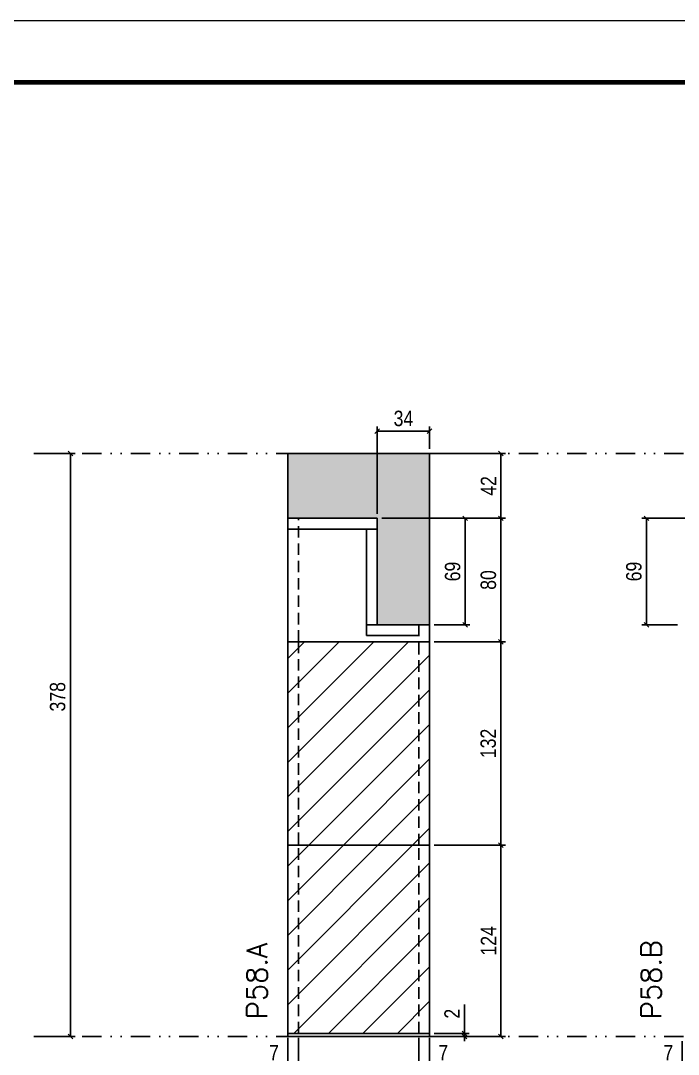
# Model space of a CAD drawing. Extents: x 2949 to 9203, y -16089 to 12527.
# Drawn here: x 4960 to 5387, y 1519 to 2190 of the extents above; entities that cross this region are included whole.
import ezdxf

# ---------------------------------------------------------------- set-up
doc = ezdxf.new("R2010")
doc.units = 0
for name, pattern in [('DASHED', [0.75, 0.5, -0.25]), ('DIVIDE2', [0.625, 0.25, -0.125, 0, -0.125, 0, -0.125]), ('HIDDEN', [0.375, 0.25, -0.125])]:
    doc.linetypes.add(name, pattern=pattern)
for name, color, linetype in [('COTA', 241, 'Continuous'), ('cotas', 4, 'Continuous'), ('FUNDOS', 1, 'Continuous'), ('Nível', 160, 'Continuous'), ('Painéis', 200, 'Continuous'), ('SARR_2.2x7', 40, 'Continuous'), ('Sarrafo de Pressão', 42, 'HIDDEN')]:
    doc.layers.add(name, color=color, linetype=linetype)
for name, color, linetype, lineweight in [('Folhas', 255, 'Continuous', 9), ('Hachura', 251, 'Continuous', 9), ('SARRAFO DE PRESSAO', 251, 'DASHED', 9), ('Texto Seção', 7, 'Continuous', 15)]:
    doc.layers.add(name, color=color, linetype=linetype, lineweight=lineweight)
doc.styles.add('COTA TECNICA', font='techl___.ttf', dxfattribs={"height": 10})
doc.styles.add('COTA TECNICA-50', font='techl___.ttf', dxfattribs={"height": 10})
doc.styles.add('REGUA-120', font='ROMANS.shx', dxfattribs={"height": 15})
doc.dimstyles.new('COTA PAINEL-50', dxfattribs={"dimtxt": 10, "dimasz": 3, "dimexe": 3, "dimexo": 3, "dimgap": 3, "dimtad": 1, "dimdec": 1, "dimzin": 12, "dimdsep": 46, "dimtxsty": 'COTA TECNICA-50', "dimblk1": 'OBLIQUE', "dimblk2": 'OBLIQUE', "dimsah": 1, "dimcen": 0.9, "dimclrd": 4, "dimclre": 4, "dimclrt": 240, "dimadec": 1, "dimazin": 3, "dimtfac": 1, "dimtdec": 1, "dimtmove": 0, "dimatfit": 3, "dimfxl": 1, "dimtolj": 1, "dimtzin": 12, "dimarcsym": 0})
doc.dimstyles.new('PAINEL', dxfattribs={"dimtxt": 10, "dimasz": 3, "dimexe": 3, "dimexo": 3, "dimgap": 3, "dimtad": 1, "dimdec": 1, "dimzin": 12, "dimdsep": 46, "dimtxsty": 'COTA TECNICA', "dimblk1": 'OBLIQUE', "dimblk2": 'OBLIQUE', "dimsah": 1, "dimcen": 0.9, "dimclrd": 4, "dimclre": 4, "dimclrt": 240, "dimadec": 1, "dimazin": 3, "dimtfac": 1, "dimtdec": 1, "dimtmove": 0, "dimatfit": 3, "dimfxl": 1, "dimtolj": 1, "dimtzin": 12, "dimarcsym": 0})
pattern_1 = [(45, (-126085.467, -29604.921), (-11.2253202, 11.2253202), [])]

# ---------------------------------------------------------------- blocks, each defined once
blk = doc.blocks.new('9999999999')
at = {"layer": 'Folhas'}
blk.add_lwpolyline([(98138.98, 34190.21), (99623.98, 34190.21), (99623.98, 35240.21), (98138.98, 35240.21)], close=True, dxfattribs=at)
at = {"layer": 'Folhas', "color": 30, "const_width": 3}
blk.add_lwpolyline([(98213.98, 34230.21), (99583.98, 34230.21), (99583.98, 35200.21), (98213.98, 35200.21)], close=True, dxfattribs=at)
blk = doc.blocks.new('_Oblique')
at = {"color": 0, "linetype": 'ByBlock', "lineweight": -2}
blk.add_line((-0.5, -0.5), (0.5, 0.5), dxfattribs=at)
blk = doc.blocks.new('*D1271')
at = {"layer": 'cotas', "color": 4, "linetype": 'ByBlock', "lineweight": -2, "transparency": 16777216}
for p, q in [((4971.69, 1908.84), (4995.41, 1908.84)), ((4992.41, 1908.84), (4992.41, 1530.84)), ((4971.69, 1530.84), (4995.41, 1530.84))]:
    blk.add_line(p, q, dxfattribs=at)
at = {"layer": 'Defpoints', "color": 0, "linetype": 'ByBlock', "transparency": 16777216}
for p in [(4968.69, 1908.84), (4968.69, 1530.84), (4992.41, 1530.84)]:
    blk.add_point(p, dxfattribs=at)
at = {"layer": 'cotas', "color": 4, "linetype": 'ByBlock', "lineweight": -2, "transparency": 16777216, "xscale": 3, "yscale": 3, "zscale": 3}
for p, rotation in [((4992.41, 1908.84), 90), ((4992.41, 1530.84), 270)]:
    blk.add_blockref('_Oblique', p, dxfattribs=dict(at, rotation=rotation))
at = {"layer": 'cotas', "color": 240, "linetype": 'ByBlock', "transparency": 16777216, "insert": (4984.17, 1751.11), "char_height": 10, "attachment_point": 5, "rotation": 90, "style": 'COTA TECNICA'}
blk.add_mtext('\\A1;378', dxfattribs=at)
blk = doc.blocks.new('*D1242')
at = {"layer": 'COTA', "color": 4, "lineweight": -2, "transparency": 16777216}
for p, q in [((5133.39, 1529.84), (5133.39, 1475.67)), ((5225.39, 1529.84), (5225.39, 1475.67)), ((5133.39, 1478.67), (5225.39, 1478.67))]:
    blk.add_line(p, q, dxfattribs=at)
at = {"layer": 'Defpoints', "color": 0, "transparency": 16777216}
for p in [(5133.39, 1532.84), (5225.39, 1532.84), (5225.39, 1478.67)]:
    blk.add_point(p, dxfattribs=at)
at = {"layer": 'COTA', "color": 4, "lineweight": -2, "transparency": 16777216, "xscale": 3, "yscale": 3, "zscale": 3, "rotation": 180}
blk.add_blockref('_Oblique', (5133.39, 1478.67), dxfattribs=at)
at = {"layer": 'COTA', "color": 4, "lineweight": -2, "transparency": 16777216, "xscale": 3, "yscale": 3, "zscale": 3}
blk.add_blockref('_Oblique', (5225.39, 1478.67), dxfattribs=at)
at = {"layer": 'COTA', "color": 240, "transparency": 16777216, "insert": (5179.39, 1486.75), "char_height": 10, "attachment_point": 5, "style": 'COTA TECNICA'}
blk.add_mtext('\\A1;92', dxfattribs=at)
blk = doc.blocks.new('*D1243')
at = {"layer": 'COTA', "color": 4, "lineweight": -2, "transparency": 16777216}
for p, q in [((5228.39, 1654.84), (5274.63, 1654.84)), ((5271.63, 1530.84), (5271.63, 1654.84)), ((5228.39, 1530.84), (5274.63, 1530.84))]:
    blk.add_line(p, q, dxfattribs=at)
at = {"layer": 'Defpoints', "color": 0, "transparency": 16777216}
for p in [(5225.39, 1654.84), (5271.63, 1654.84), (5225.39, 1530.84)]:
    blk.add_point(p, dxfattribs=at)
at = {"layer": 'COTA', "color": 4, "lineweight": -2, "transparency": 16777216, "xscale": 3, "yscale": 3, "zscale": 3}
for p, rotation in [((5271.63, 1654.84), 90), ((5271.63, 1530.84), 270)]:
    blk.add_blockref('_Oblique', p, dxfattribs=dict(at, rotation=rotation))
at = {"layer": 'COTA', "color": 240, "transparency": 16777216, "insert": (5263.56, 1592.84), "char_height": 10, "attachment_point": 5, "rotation": 90, "style": 'COTA TECNICA-50'}
blk.add_mtext('\\A1;124', dxfattribs=at)
blk = doc.blocks.new('*D1244')
at = {"layer": 'COTA', "color": 4, "lineweight": -2, "transparency": 16777216}
for p, q in [((5247.92, 1532.84), (5247.92, 1551.64)), ((5228.39, 1532.84), (5250.92, 1532.84)), ((5228.39, 1530.84), (5250.92, 1530.84)), ((5247.92, 1530.84), (5247.92, 1532.84)), ((5247.92, 1530.84), (5247.92, 1527.84))]:
    blk.add_line(p, q, dxfattribs=at)
at = {"layer": 'Defpoints', "color": 0, "transparency": 16777216}
for p in [(5225.39, 1532.84), (5225.39, 1530.84), (5247.92, 1530.84)]:
    blk.add_point(p, dxfattribs=at)
at = {"layer": 'COTA', "color": 4, "lineweight": -2, "transparency": 16777216, "xscale": 3, "yscale": 3, "zscale": 3}
for p, rotation in [((5247.92, 1532.84), 270), ((5247.92, 1530.84), 90)]:
    blk.add_blockref('_Oblique', p, dxfattribs=dict(at, rotation=rotation))
at = {"layer": 'COTA', "color": 240, "transparency": 16777216, "insert": (5239.92, 1545.59), "char_height": 10, "attachment_point": 5, "rotation": 90, "style": 'COTA TECNICA-50'}
blk.add_mtext('\\A1;2', dxfattribs=at)
blk = doc.blocks.new('*D1245')
at = {"layer": 'COTA', "color": 4, "lineweight": -2, "transparency": 16777216}
for p, q in [((5140.39, 1529.84), (5140.39, 1509.33)), ((5133.39, 1527.84), (5133.39, 1509.33)), ((5133.39, 1512.33), (5118.66, 1512.33)), ((5140.39, 1512.33), (5133.39, 1512.33))]:
    blk.add_line(p, q, dxfattribs=at)
at = {"layer": 'Defpoints', "color": 0, "transparency": 16777216}
for p in [(5133.39, 1530.84), (5140.39, 1532.84), (5133.39, 1512.33)]:
    blk.add_point(p, dxfattribs=at)
at = {"layer": 'COTA', "color": 4, "lineweight": -2, "transparency": 16777216, "xscale": 3, "yscale": 3, "zscale": 3, "rotation": 180}
blk.add_blockref('_Oblique', (5133.39, 1512.33), dxfattribs=at)
at = {"layer": 'COTA', "color": 4, "lineweight": -2, "transparency": 16777216, "xscale": 3, "yscale": 3, "zscale": 3}
blk.add_blockref('_Oblique', (5140.39, 1512.33), dxfattribs=at)
at = {"layer": 'COTA', "color": 240, "transparency": 16777216, "insert": (5124.53, 1520.4), "char_height": 10, "attachment_point": 5, "style": 'COTA TECNICA-50'}
blk.add_mtext('\\A1;7', dxfattribs=at)
blk = doc.blocks.new('*D1246')
at = {"layer": 'COTA', "color": 4, "lineweight": -2, "transparency": 16777216}
for p, q in [((5218.39, 1529.84), (5218.39, 1509.33)), ((5225.39, 1527.84), (5225.39, 1509.33)), ((5218.39, 1512.33), (5225.39, 1512.33)), ((5225.39, 1512.33), (5240.12, 1512.33))]:
    blk.add_line(p, q, dxfattribs=at)
at = {"layer": 'Defpoints', "color": 0, "transparency": 16777216}
for p in [(5218.39, 1532.84), (5225.39, 1530.84), (5225.39, 1512.33)]:
    blk.add_point(p, dxfattribs=at)
at = {"layer": 'COTA', "color": 4, "lineweight": -2, "transparency": 16777216, "xscale": 3, "yscale": 3, "zscale": 3, "rotation": 180}
blk.add_blockref('_Oblique', (5218.39, 1512.33), dxfattribs=at)
at = {"layer": 'COTA', "color": 4, "lineweight": -2, "transparency": 16777216, "xscale": 3, "yscale": 3, "zscale": 3}
blk.add_blockref('_Oblique', (5225.39, 1512.33), dxfattribs=at)
at = {"layer": 'COTA', "color": 240, "transparency": 16777216, "insert": (5234.26, 1520.4), "char_height": 10, "attachment_point": 5, "style": 'COTA TECNICA-50'}
blk.add_mtext('\\A1;7', dxfattribs=at)
blk = doc.blocks.new('*D1270')
at = {"layer": 'Defpoints', "color": 0, "linetype": 'ByBlock', "transparency": 16777216}
for p in [(5225.39, 1786.84), (5271.63, 1786.84), (5225.39, 1654.84)]:
    blk.add_point(p, dxfattribs=at)
at = {"layer": 'FUNDOS', "color": 4, "linetype": 'ByBlock', "lineweight": -2, "transparency": 16777216}
for p, q in [((5228.39, 1786.84), (5274.63, 1786.84)), ((5271.63, 1654.84), (5271.63, 1786.84)), ((5228.39, 1654.84), (5274.63, 1654.84))]:
    blk.add_line(p, q, dxfattribs=at)
at = {"layer": 'FUNDOS', "color": 4, "linetype": 'ByBlock', "lineweight": -2, "transparency": 16777216, "xscale": 3, "yscale": 3, "zscale": 3}
for p, rotation in [((5271.63, 1786.84), 90), ((5271.63, 1654.84), 270)]:
    blk.add_blockref('_Oblique', p, dxfattribs=dict(at, rotation=rotation))
at = {"layer": 'FUNDOS', "color": 240, "linetype": 'ByBlock', "transparency": 16777216, "insert": (5263.41, 1720.84), "char_height": 10, "attachment_point": 5, "rotation": 90, "style": 'COTA TECNICA'}
blk.add_mtext('\\A1;132', dxfattribs=at)
blk = doc.blocks.new('*D1256')
at = {"layer": 'COTA', "color": 4, "lineweight": -2, "transparency": 16777216}
for p, q in [((5396.07, 1529.84), (5396.07, 1509.33)), ((5389.07, 1527.84), (5389.07, 1509.33)), ((5389.07, 1512.33), (5374.34, 1512.33)), ((5396.07, 1512.33), (5389.07, 1512.33))]:
    blk.add_line(p, q, dxfattribs=at)
at = {"layer": 'Defpoints', "color": 0, "transparency": 16777216}
for p in [(5389.07, 1530.84), (5396.07, 1532.84), (5389.07, 1512.33)]:
    blk.add_point(p, dxfattribs=at)
at = {"layer": 'COTA', "color": 4, "lineweight": -2, "transparency": 16777216, "xscale": 3, "yscale": 3, "zscale": 3, "rotation": 180}
blk.add_blockref('_Oblique', (5389.07, 1512.33), dxfattribs=at)
at = {"layer": 'COTA', "color": 4, "lineweight": -2, "transparency": 16777216, "xscale": 3, "yscale": 3, "zscale": 3}
blk.add_blockref('_Oblique', (5396.07, 1512.33), dxfattribs=at)
at = {"layer": 'COTA', "color": 240, "transparency": 16777216, "insert": (5380.21, 1520.4), "char_height": 10, "attachment_point": 5, "style": 'COTA TECNICA-50'}
blk.add_mtext('\\A1;7', dxfattribs=at)
blk = doc.blocks.new('*D2404')
at = {"layer": 'COTA', "color": 4, "lineweight": -2, "transparency": 16777216}
for p, q in [((5194.39, 1866.84), (5274.63, 1866.84)), ((5271.63, 1866.84), (5271.63, 1786.84)), ((5228.39, 1786.84), (5274.63, 1786.84))]:
    blk.add_line(p, q, dxfattribs=at)
at = {"layer": 'Defpoints', "color": 0, "transparency": 16777216}
for p in [(5191.39, 1866.84), (5225.39, 1786.84), (5271.63, 1786.84)]:
    blk.add_point(p, dxfattribs=at)
at = {"layer": 'COTA', "color": 4, "lineweight": -2, "transparency": 16777216, "xscale": 3, "yscale": 3, "zscale": 3}
for p, rotation in [((5271.63, 1866.84), 90), ((5271.63, 1786.84), 270)]:
    blk.add_blockref('_Oblique', p, dxfattribs=dict(at, rotation=rotation))
at = {"layer": 'COTA', "color": 240, "transparency": 16777216, "insert": (5263.51, 1826.84), "char_height": 10, "attachment_point": 5, "rotation": 90, "style": 'COTA TECNICA-50'}
blk.add_mtext('\\A1;80', dxfattribs=at)
blk = doc.blocks.new('*D2410')
at = {"layer": 'COTA', "color": 4, "lineweight": -2, "transparency": 16777216}
for p, q in [((5228.39, 1908.84), (5274.63, 1908.84)), ((5271.63, 1908.84), (5271.63, 1866.84)), ((5194.39, 1866.84), (5274.63, 1866.84))]:
    blk.add_line(p, q, dxfattribs=at)
at = {"layer": 'Defpoints', "color": 0, "transparency": 16777216}
for p in [(5225.39, 1908.84), (5191.39, 1866.84), (5271.63, 1866.84)]:
    blk.add_point(p, dxfattribs=at)
at = {"layer": 'COTA', "color": 4, "lineweight": -2, "transparency": 16777216, "xscale": 3, "yscale": 3, "zscale": 3}
for p, rotation in [((5271.63, 1908.84), 90), ((5271.63, 1866.84), 270)]:
    blk.add_blockref('_Oblique', p, dxfattribs=dict(at, rotation=rotation))
at = {"layer": 'COTA', "color": 240, "transparency": 16777216, "insert": (5263.56, 1887.84), "char_height": 10, "attachment_point": 5, "rotation": 90, "style": 'COTA TECNICA-50'}
blk.add_mtext('\\A1;42', dxfattribs=at)
blk = doc.blocks.new('*D2411')
at = {"layer": 'COTA', "color": 4, "lineweight": -2, "transparency": 16777216}
for p, q in [((5194.39, 1866.84), (5251.46, 1866.84)), ((5248.46, 1866.84), (5248.46, 1797.84)), ((5228.39, 1797.84), (5251.46, 1797.84))]:
    blk.add_line(p, q, dxfattribs=at)
at = {"layer": 'Defpoints', "color": 0, "transparency": 16777216}
for p in [(5191.39, 1866.84), (5225.39, 1797.84), (5248.46, 1797.84)]:
    blk.add_point(p, dxfattribs=at)
at = {"layer": 'COTA', "color": 4, "lineweight": -2, "transparency": 16777216, "xscale": 3, "yscale": 3, "zscale": 3}
for p, rotation in [((5248.46, 1866.84), 90), ((5248.46, 1797.84), 270)]:
    blk.add_blockref('_Oblique', p, dxfattribs=dict(at, rotation=rotation))
at = {"layer": 'COTA', "color": 240, "transparency": 16777216, "insert": (5240.33, 1832.34), "char_height": 10, "attachment_point": 5, "rotation": 90, "style": 'COTA TECNICA-50'}
blk.add_mtext('\\A1;69', dxfattribs=at)
blk = doc.blocks.new('*D2405')
at = {"layer": 'COTA', "color": 4, "lineweight": -2, "transparency": 16777216}
for p, q in [((5191.39, 1869.84), (5191.39, 1926.34)), ((5225.39, 1911.84), (5225.39, 1926.34)), ((5191.39, 1923.34), (5225.39, 1923.34))]:
    blk.add_line(p, q, dxfattribs=at)
at = {"layer": 'Defpoints', "color": 0, "transparency": 16777216}
for p in [(5225.39, 1923.34), (5225.39, 1908.84), (5191.39, 1866.84)]:
    blk.add_point(p, dxfattribs=at)
at = {"layer": 'COTA', "color": 4, "lineweight": -2, "transparency": 16777216, "xscale": 3, "yscale": 3, "zscale": 3, "rotation": 180}
blk.add_blockref('_Oblique', (5191.39, 1923.34), dxfattribs=at)
at = {"layer": 'COTA', "color": 4, "lineweight": -2, "transparency": 16777216, "xscale": 3, "yscale": 3, "zscale": 3}
blk.add_blockref('_Oblique', (5225.39, 1923.34), dxfattribs=at)
at = {"layer": 'COTA', "color": 240, "transparency": 16777216, "insert": (5208.39, 1931.56), "char_height": 10, "attachment_point": 5, "style": 'COTA TECNICA-50'}
blk.add_mtext('\\A1;34', dxfattribs=at)
blk = doc.blocks.new('*D2412')
at = {"layer": 'COTA', "color": 4, "lineweight": -2, "transparency": 16777216}
for p, q in [((5420.07, 1866.84), (5363.01, 1866.84)), ((5366.01, 1866.84), (5366.01, 1797.84)), ((5386.07, 1797.84), (5363.01, 1797.84))]:
    blk.add_line(p, q, dxfattribs=at)
at = {"layer": 'Defpoints', "color": 0, "transparency": 16777216}
for p in [(5423.07, 1866.84), (5366.01, 1797.84), (5389.07, 1797.84)]:
    blk.add_point(p, dxfattribs=at)
at = {"layer": 'COTA', "color": 4, "lineweight": -2, "transparency": 16777216, "xscale": 3, "yscale": 3, "zscale": 3}
for p, rotation in [((5366.01, 1866.84), 90), ((5366.01, 1797.84), 270)]:
    blk.add_blockref('_Oblique', p, dxfattribs=dict(at, rotation=rotation))
at = {"layer": 'COTA', "color": 240, "transparency": 16777216, "insert": (5357.88, 1832.34), "char_height": 10, "attachment_point": 5, "rotation": 90, "style": 'COTA TECNICA-50'}
blk.add_mtext('\\A1;69', dxfattribs=at)

msp = doc.modelspace()

# ---------------------------------------------------------------- hatches: boundary and pattern name
at = {"layer": 'COTA', "linetype": 'ByBlock'}
h = msp.add_hatch(dxfattribs=at)
h.set_pattern_fill('AR-CONC', color=256, scale=0.03)
h.set_pattern_definition([(50, (1585, 3463.7253), (5.46554, -0.4781726), [0.5715, -6.2865]), (355, (1585, 3463.7253), (-1.057303, 5.731705), [0.4572, -5.0292175]), (100.45144, (1585.4555, 3463.6855), (4.4082374, 5.2535326), [0.4857, -5.342707]), (46.1842, (1585, 3465.249), (8.132371, -1.26127), [0.85725, -9.42975]), (96.63556, (1585.678, 3465.144), (7.122124, 7.422784), [0.72855, -8.014068]), (351.18415, (1585, 3465.249), (7.122124, 7.422784), [0.685799, -7.543792]), (21, (1585.762, 3464.8683), (4.5484317, -3.067956), [0.5715, -6.2865]), (326, (1585.762, 3464.8683), (1.854061, 5.525639), [0.4572, -5.0292]), (71.45144, (1586.141, 3464.6127), (6.4024926, 2.457683), [0.4857, -5.342698]), (37.5, (1585, 3463.7253), (0.0926581, 2.5366512), [0, -4.96824, 0, -5.1054, 0, -5.04825]), (7.5, (1585, 3463.7253), (2.0045899, 3.0054172), [0, -2.91084, 0, -4.85394, 0, -1.92405]), (327.5, (1583.3007, 3463.7253), (4.0677179, -0.1718623), [0, -1.905, 0, -5.9436, 0, -7.8867]), (317.5, (1582.5387, 3463.7253), (4.4438754, 0.7627947), [0, -2.4765, 0, -3.94716, 0, -5.6007])])
h.paths.add_polyline_path([(5225.39, 1908.84), (5133.39, 1908.84), (5133.39, 1866.84), (5191.39, 1866.84), (5191.39, 1797.84), (5225.39, 1797.84)])
at = {"layer": 'Hachura', "linetype": 'ByBlock'}
h = msp.add_hatch(dxfattribs=at)
h.set_pattern_fill('ANSI31', color=256, scale=5)
h.set_pattern_definition(pattern_1)
h.paths.add_polyline_path([(5133.39, 1654.84), (5225.39, 1654.84), (5225.39, 1786.84), (5133.39, 1786.84)])
h = msp.add_hatch(dxfattribs=at)
h.set_pattern_fill('ANSI31', color=256, scale=5)
h.set_pattern_definition(pattern_1)
h.paths.add_polyline_path([(5225.39, 1654.84), (5133.39, 1654.84), (5133.39, 1532.84), (5225.39, 1532.84)])

# ---------------------------------------------------------------- linework, layer by layer
at = {"layer": 'COTA', "linetype": 'ByBlock'}
for p, q in [((5133.39, 1866.84), (5133.39, 1908.84)), ((5225.39, 1908.84), (5133.39, 1908.84)), ((5225.39, 1797.84), (5225.39, 1908.84))]:
    msp.add_line(p, q, dxfattribs=at)
at = {"layer": 'Nível', "color": 4, "linetype": 'DIVIDE2', "ltscale": 50}
for p, q in [((4968.69, 1908.84), (5979.03, 1908.84)), ((4968.69, 1530.84), (5979.03, 1530.84))]:
    msp.add_line(p, q, dxfattribs=at)
at = {"layer": 'Painéis'}
for p, q in [((5191.39, 1866.84), (5133.39, 1866.84)), ((5133.39, 1786.84), (5133.39, 1866.84)), ((5191.39, 1797.84), (5191.39, 1866.84)), ((5225.39, 1797.84), (5191.39, 1797.84)), ((5225.39, 1797.84), (5225.39, 1786.84)), ((5225.39, 1786.84), (5133.39, 1786.84))]:
    msp.add_line(p, q, dxfattribs=at)
for points in [[(5133.39, 1654.84), (5225.39, 1654.84), (5225.39, 1786.84), (5133.39, 1786.84)], [(5133.39, 1532.84), (5225.39, 1532.84), (5225.39, 1654.84), (5133.39, 1654.84)], [(5133.39, 1532.84), (5225.39, 1532.84), (5225.39, 1530.84), (5133.39, 1530.84)]]:
    msp.add_lwpolyline(points, close=True, dxfattribs=at)
at = {"layer": 'SARR_2.2x7'}
for p, q in [((5191.39, 1859.84), (5133.39, 1859.84)), ((5184.39, 1797.84), (5184.39, 1859.84)), ((5191.39, 1797.84), (5184.39, 1797.84)), ((5184.39, 1797.84), (5184.39, 1790.84)), ((5218.39, 1790.84), (5184.39, 1790.84))]:
    msp.add_line(p, q, dxfattribs=at)
at = {"layer": 'Sarrafo de Pressão', "ltscale": 30}
for p, q in [((5140.39, 1786.84), (5140.39, 1866.84)), ((5218.39, 1797.84), (5218.39, 1786.84)), ((5140.39, 1786.84), (5140.39, 1654.84)), ((5218.39, 1786.04), (5218.39, 1654.84)), ((5140.39, 1532.84), (5140.39, 1654.84)), ((5218.39, 1532.84), (5218.39, 1654.84))]:
    msp.add_line(p, q, dxfattribs=at)

# ---------------------------------------------------------------- block references
at = {"layer": 'SARRAFO DE PRESSAO', "color": 6, "linetype": 'ByBlock'}
msp.add_blockref('9999999999', (-93604.94, -33050.65), dxfattribs=at)

# ---------------------------------------------------------------- texts
at = {"layer": 'Texto Seção', "char_height": 13, "width": 285.3299, "attachment_point": 7, "rotation": 90, "style": 'REGUA-120'}
for s, insert in [('P58.A', (5119.92, 1542.09)), ('\\pxt3;P58.B', (5375.6, 1542.09))]:
    msp.add_mtext(s, dxfattribs=dict(at, insert=insert))

# ---------------------------------------------------------------- dimensions: what is measured, and where the dimension line sits
at = {"layer": 'COTA'}
for base, p1, p2, picture, middle in [((5225.39, 1923.34), (5191.39, 1866.84), (5225.39, 1908.84), '*D2405', (5208.39, 1931.56)), ((5225.39, 1512.33), (5218.39, 1532.84), (5225.39, 1530.84), '*D1246', (5234.26, 1520.4))]:
    dim = msp.add_linear_dim(base=base, p1=p1, p2=p2, dimstyle='COTA PAINEL-50', dxfattribs=at)
    dim.commit()
    dim.dimension.update_dxf_attribs({"geometry": picture, "text_midpoint": middle})
for base, p1, p2, angle, picture, middle in [((5271.63, 1866.84), (5225.39, 1908.84), (5191.39, 1866.84), 90, '*D2410', (5263.56, 1887.84)), ((5248.46, 1797.84), (5191.39, 1866.84), (5225.39, 1797.84), 90, '*D2411', (5240.33, 1832.34)), ((5366.01, 1797.84), (5423.07, 1866.84), (5389.07, 1797.84), 90, '*D2412', (5357.88, 1832.34)), ((5271.63, 1654.84), (5225.39, 1530.84), (5225.39, 1654.84), 90, '*D1243', (5263.56, 1592.84)), ((5133.39, 1512.33), (5140.39, 1532.84), (5133.39, 1530.84), 180, '*D1245', (5124.53, 1520.4)), ((5389.07, 1512.33), (5396.07, 1532.84), (5389.07, 1530.84), 180, '*D1256', (5380.21, 1520.4))]:
    dim = msp.add_linear_dim(base=base, p1=p1, p2=p2, angle=angle, dimstyle='COTA PAINEL-50', dxfattribs=at)
    dim.commit()
    dim.dimension.update_dxf_attribs({"geometry": picture, "text_midpoint": middle})
for base, p1, p2, picture, middle in [((5271.63, 1786.84), (5191.39, 1866.84), (5225.39, 1786.84), '*D2404', (5271.63, 1826.84)), ((5247.92, 1530.84), (5225.39, 1532.84), (5225.39, 1530.84), '*D1244', (5247.92, 1545.59))]:
    dim = msp.add_linear_dim(base=base, p1=p1, p2=p2, angle=90, dimstyle='COTA PAINEL-50', dxfattribs=at)
    dim.commit()
    dim.dimension.update_dxf_attribs({"geometry": picture, "text_midpoint": middle, "dimtype": 160})
dim = msp.add_linear_dim(base=(5225.39, 1478.67), p1=(5133.39, 1532.84), p2=(5225.39, 1532.84), dimstyle='PAINEL', override={"dimarcsym": 2}, dxfattribs=at)
dim.commit()
dim.dimension.update_dxf_attribs({"geometry": '*D1242', "text_midpoint": (5179.39, 1486.75)})
at = {"layer": 'cotas', "linetype": 'ByBlock'}
dim = msp.add_linear_dim(base=(4992.41, 1530.84), p1=(4968.69, 1908.84), p2=(4968.69, 1530.84), angle=90, dimstyle='PAINEL', dxfattribs=at)
dim.commit()
dim.dimension.update_dxf_attribs({"geometry": '*D1271', "text_midpoint": (4992.41, 1751.11), "dimtype": 160})
at = {"layer": 'FUNDOS', "linetype": 'ByBlock'}
dim = msp.add_linear_dim(base=(5271.63, 1786.84), p1=(5225.39, 1654.84), p2=(5225.39, 1786.84), angle=90, dimstyle='PAINEL', dxfattribs=at)
dim.commit()
dim.dimension.update_dxf_attribs({"geometry": '*D1270', "text_midpoint": (5263.41, 1720.84)})

doc.saveas('drawing.dxf')
